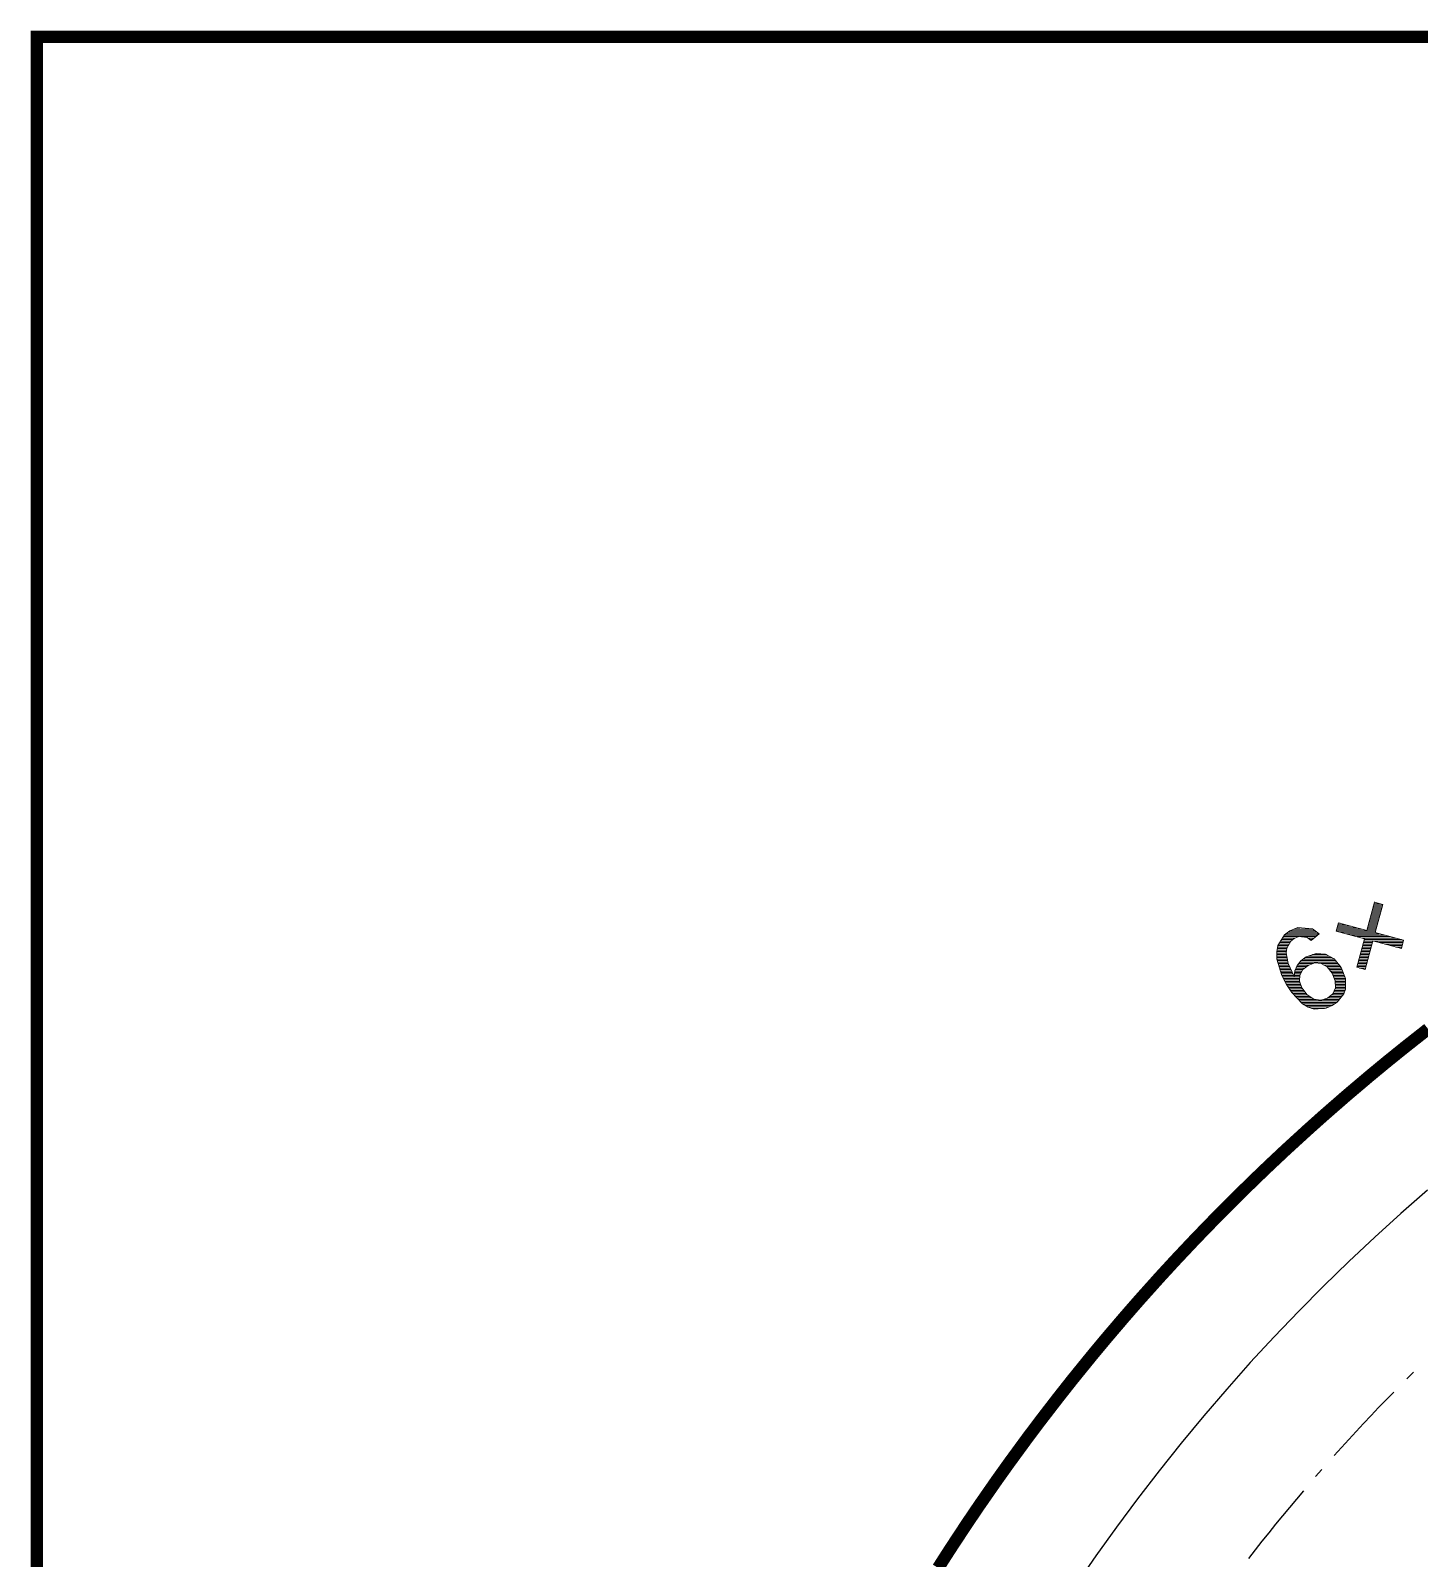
# Model space of a CAD drawing. Header units: millimetres. Extents: x 20 to 410, y 10 to 287.
# Drawn here: x 19.8 to 75.5, y 225.9 to 287.2 of the extents above; entities that cross this region are included whole.
import ezdxf

# ---------------------------------------------------------------- set-up
doc = ezdxf.new("R2010")
doc.units = ezdxf.units.MM
for name, color, linetype, lineweight in [('DUENN', 7, 'Continuous', 25), ('KANTEN', 7, 'Continuous', 50), ('MITTELLINIEN', 7, 'Continuous', 25), ('TEXT', 7, 'Continuous', 13)]:
    doc.layers.add(name, color=color, linetype=linetype, lineweight=lineweight)

msp = doc.modelspace()

# ---------------------------------------------------------------- linework, layer by layer
at = {"layer": 'DUENN', "lineweight": 25}
msp.add_lwpolyline([(75.855, 240.671), (74.787, 239.736), (73.735, 238.782), (72.7, 237.81), (71.683, 236.819), (70.683, 235.811), (69.702, 234.784), (68.739, 233.741), (67.794, 232.681), (66.869, 231.604), (65.963, 230.511), (65.076, 229.402), (64.209, 228.277), (63.362, 227.138), (62.536, 225.983), (61.73, 224.814)], dxfattribs=at)
at = {"layer": 'KANTEN', "lineweight": 50, "const_width": 0.5}
msp.add_lwpolyline([(20, 10), (410, 10), (410, 287), (20, 287)], close=True, dxfattribs=at)
msp.add_lwpolyline([(75.879, 247.145), (74.936, 246.402), (74.236, 245.837), (73.542, 245.264), (72.626, 244.488), (71.721, 243.7), (71.05, 243.1), (70.164, 242.29), (69.508, 241.674), (68.858, 241.051), (68.002, 240.21), (67.368, 239.571), (66.533, 238.709), (65.71, 237.836), (65.101, 237.173), (64.3, 236.279), (63.708, 235.601), (62.929, 234.688), (62.354, 233.996), (61.598, 233.064), (61.04, 232.357), (60.307, 231.407), (59.766, 230.687), (59.058, 229.719), (58.535, 228.986), (57.85, 228), (57.346, 227.255), (56.686, 226.252), (56.2, 225.495)], dxfattribs=at)
at = {"layer": 'MITTELLINIEN', "lineweight": 25}
for points in [[(75.296, 233.358), (75.031, 233.093)], [(74.502, 232.562), (74.197, 232.248), (73.892, 231.935), (73.591, 231.617), (73.29, 231.299), (72.991, 230.98), (72.696, 230.657), (72.401, 230.334), (72.108, 230.009)], [(71.611, 229.447), (71.364, 229.165)], [(70.876, 228.596), (70.592, 228.262), (70.313, 227.926), (70.034, 227.589), (69.757, 227.25), (69.483, 226.909), (69.209, 226.568), (68.94, 226.223), (68.671, 225.878)]]:
    msp.add_lwpolyline(points, dxfattribs=at)
at = {"layer": 'TEXT', "lineweight": 13}
for p, q in [((73.56, 251.633), (73.922, 251.633)), ((73.576, 251.693), (73.938, 251.693)), ((73.592, 251.753), (73.955, 251.753)), ((73.608, 251.813), (73.971, 251.813)), ((73.624, 251.873), (73.987, 251.873)), ((73.64, 251.933), (74.004, 251.933)), ((73.656, 251.993), (74.02, 251.993)), ((73.672, 252.053), (74.036, 252.053)), ((73.688, 252.113), (74.052, 252.113)), ((73.704, 252.173), (73.963, 252.173)), ((73.72, 252.233), (73.739, 252.233)), ((70.262, 251.033), (71.415, 251.033)), ((70.352, 251.093), (71.333, 251.093)), ((70.494, 251.153), (71.25, 251.153)), ((70.636, 251.213), (70.722, 251.213)), ((72.192, 251.093), (73.776, 251.093)), ((72.209, 251.153), (73.226, 251.153)), ((72.225, 251.213), (73.006, 251.213)), ((72.242, 251.273), (72.785, 251.273)), ((72.258, 251.333), (72.565, 251.333)), ((72.275, 251.393), (72.345, 251.393)), ((72.349, 251.033), (73.759, 251.033)), ((73.432, 251.153), (73.792, 251.153)), ((73.448, 251.213), (73.808, 251.213)), ((73.464, 251.273), (73.825, 251.273)), ((73.48, 251.333), (73.841, 251.333)), ((73.496, 251.393), (73.857, 251.393)), ((73.512, 251.453), (73.873, 251.453)), ((73.528, 251.513), (73.89, 251.513)), ((73.544, 251.573), (73.906, 251.573)), ((69.834, 250.433), (70.228, 250.433)), ((69.845, 250.493), (70.261, 250.493)), ((69.879, 250.553), (70.294, 250.553)), ((69.917, 250.613), (70.328, 250.613)), ((69.955, 250.673), (70.361, 250.673)), ((69.992, 250.733), (70.437, 250.733)), ((70.03, 250.793), (70.527, 250.793)), ((70.068, 250.853), (70.672, 250.853)), ((70.106, 250.913), (71.43, 250.913)), ((70.18, 250.973), (71.498, 250.973)), ((70.721, 250.853), (71.359, 250.853)), ((71.059, 250.793), (71.289, 250.793)), ((71.143, 250.733), (71.218, 250.733)), ((72.573, 250.973), (73.915, 250.973)), ((72.797, 250.913), (74.139, 250.913)), ((73.02, 250.853), (74.363, 250.853)), ((73.239, 250.433), (73.6, 250.433)), ((73.244, 250.793), (74.587, 250.793)), ((73.255, 250.493), (73.616, 250.493)), ((73.271, 250.553), (73.632, 250.553)), ((73.287, 250.613), (73.648, 250.613)), ((73.303, 250.673), (73.665, 250.673)), ((73.319, 250.733), (74.811, 250.733)), ((73.692, 250.673), (74.887, 250.673)), ((73.916, 250.613), (74.872, 250.613)), ((74.139, 250.553), (74.857, 250.553)), ((74.363, 250.493), (74.841, 250.493)), ((74.586, 250.433), (74.826, 250.433)), ((69.801, 250.253), (70.188, 250.253)), ((69.801, 250.193), (70.184, 250.193)), ((69.803, 250.133), (70.195, 250.133)), ((69.805, 250.073), (70.206, 250.073)), ((69.808, 250.013), (70.216, 250.013)), ((69.81, 249.953), (70.227, 249.953)), ((69.812, 250.313), (70.195, 250.313)), ((69.823, 250.373), (70.202, 250.373)), ((69.827, 249.893), (70.238, 249.893)), ((69.845, 249.833), (70.249, 249.833)), ((70.732, 249.833), (72.215, 249.833)), ((70.786, 249.893), (72.167, 249.893)), ((70.868, 249.953), (72.119, 249.953)), ((70.95, 250.013), (72.02, 250.013)), ((71.079, 250.073), (71.911, 250.073)), ((71.243, 250.133), (71.803, 250.133)), ((73.078, 249.833), (73.439, 249.833)), ((73.095, 249.893), (73.455, 249.893)), ((73.111, 249.953), (73.471, 249.953)), ((73.127, 250.013), (73.487, 250.013)), ((73.143, 250.073), (73.503, 250.073)), ((73.159, 250.133), (73.519, 250.133)), ((73.175, 250.193), (73.535, 250.193)), ((73.191, 250.253), (73.552, 250.253)), ((73.207, 250.313), (73.568, 250.313)), ((73.223, 250.373), (73.584, 250.373)), ((74.81, 250.373), (74.811, 250.373)), ((69.863, 249.773), (70.259, 249.773)), ((69.881, 249.713), (70.286, 249.713)), ((69.9, 249.653), (70.314, 249.653)), ((69.918, 249.593), (70.342, 249.593)), ((69.936, 249.533), (70.37, 249.533)), ((69.954, 249.473), (70.398, 249.473)), ((69.972, 249.413), (70.425, 249.413)), ((69.991, 249.353), (70.453, 249.353)), ((70.009, 249.293), (70.481, 249.293)), ((70.04, 249.233), (70.725, 249.233)), ((70.506, 249.293), (70.729, 249.293)), ((70.513, 249.353), (70.753, 249.353)), ((70.52, 249.413), (70.786, 249.413)), ((70.527, 249.473), (70.818, 249.473)), ((70.549, 249.533), (70.854, 249.533)), ((70.576, 249.593), (70.927, 249.593)), ((70.602, 249.653), (71.001, 249.653)), ((70.634, 249.713), (71.091, 249.713)), ((70.683, 249.773), (71.255, 249.773)), ((71.598, 249.773), (72.264, 249.773)), ((71.699, 249.713), (72.312, 249.713)), ((71.8, 249.653), (72.36, 249.653)), ((71.859, 249.593), (72.399, 249.593)), ((71.906, 249.533), (72.422, 249.533)), ((71.953, 249.473), (72.446, 249.473)), ((71.999, 249.413), (72.469, 249.413)), ((72.035, 249.353), (72.493, 249.353)), ((72.06, 249.293), (72.516, 249.293)), ((72.084, 249.233), (72.54, 249.233)), ((73.03, 249.653), (73.39, 249.653)), ((73.046, 249.713), (73.406, 249.713)), ((73.062, 249.773), (73.422, 249.773)), ((73.125, 249.593), (73.374, 249.593)), ((73.337, 249.533), (73.358, 249.533)), ((70.071, 249.173), (70.721, 249.173)), ((70.102, 249.113), (70.717, 249.113)), ((70.133, 249.053), (70.717, 249.053)), ((70.163, 248.993), (70.739, 248.993)), ((70.194, 248.933), (70.761, 248.933)), ((70.233, 248.873), (70.784, 248.873)), ((70.271, 248.813), (70.806, 248.813)), ((70.31, 248.753), (70.848, 248.753)), ((70.349, 248.693), (70.894, 248.693)), ((70.387, 248.633), (70.94, 248.633)), ((70.438, 248.573), (70.987, 248.573)), ((72.058, 248.573), (72.496, 248.573)), ((72.084, 248.633), (72.518, 248.633)), ((72.109, 249.173), (72.563, 249.173)), ((72.11, 248.693), (72.539, 248.693)), ((72.133, 249.113), (72.563, 249.113)), ((72.136, 248.753), (72.559, 248.753)), ((72.148, 249.053), (72.563, 249.053)), ((72.15, 248.993), (72.562, 248.993)), ((72.152, 248.933), (72.561, 248.933)), ((72.154, 248.873), (72.56, 248.873)), ((72.156, 248.813), (72.56, 248.813)), ((70.495, 248.513), (71.038, 248.513)), ((70.553, 248.453), (71.131, 248.453)), ((70.61, 248.393), (71.223, 248.393)), ((70.668, 248.333), (71.372, 248.333)), ((70.725, 248.273), (72.263, 248.273)), ((70.783, 248.213), (72.208, 248.213)), ((70.843, 248.153), (72.121, 248.153)), ((70.943, 248.093), (72.034, 248.093)), ((71.044, 248.033), (71.906, 248.033)), ((71.21, 247.973), (71.725, 247.973)), ((71.693, 248.333), (72.311, 248.333)), ((71.857, 248.393), (72.36, 248.393)), ((71.927, 248.453), (72.408, 248.453)), ((71.997, 248.513), (72.457, 248.513))]:
    msp.add_line(p, q, dxfattribs=at)
for points in [[(73.755, 251.016), (74.896, 250.71), (74.811, 250.372), (73.666, 250.68), (73.356, 249.527), (73.022, 249.622), (73.329, 250.77), (72.188, 251.076), (72.28, 251.41), (73.418, 251.1), (73.721, 252.237), (74.062, 252.146), (73.755, 251.016)], [(71.067, 248.019), (70.837, 248.156), (70.402, 248.611), (70.197, 248.928), (70.009, 249.292), (69.81, 249.947), (69.799, 250.238), (69.846, 250.501), (70.113, 250.924), (70.333, 251.084), (70.652, 251.219), (71.235, 251.163), (71.5, 250.971), (71.184, 250.704), (71.023, 250.818), (70.683, 250.857), (70.502, 250.782), (70.364, 250.678), (70.204, 250.388), (70.182, 250.204), (70.26, 249.768), (70.501, 249.25), (70.528, 249.484), (70.622, 249.698), (70.775, 249.885), (70.984, 250.038), (71.38, 250.182), (71.765, 250.154), (72.111, 249.962), (72.389, 249.616), (72.564, 249.17), (72.559, 248.748), (72.49, 248.554), (72.223, 248.223), (72.025, 248.087), (71.782, 247.977), (71.303, 247.943), (71.067, 248.019)], [(70.811, 248.8), (71.028, 248.519), (71.293, 248.347), (71.574, 248.296), (71.841, 248.378), (72.053, 248.561), (72.156, 248.8), (72.147, 249.08), (72.023, 249.382), (71.823, 249.639), (71.589, 249.778), (71.33, 249.8), (71.061, 249.701), (70.848, 249.528), (70.73, 249.308), (70.714, 249.06), (70.811, 248.8)]]:
    msp.add_lwpolyline(points, close=True, dxfattribs=at)

doc.saveas('drawing.dxf')
